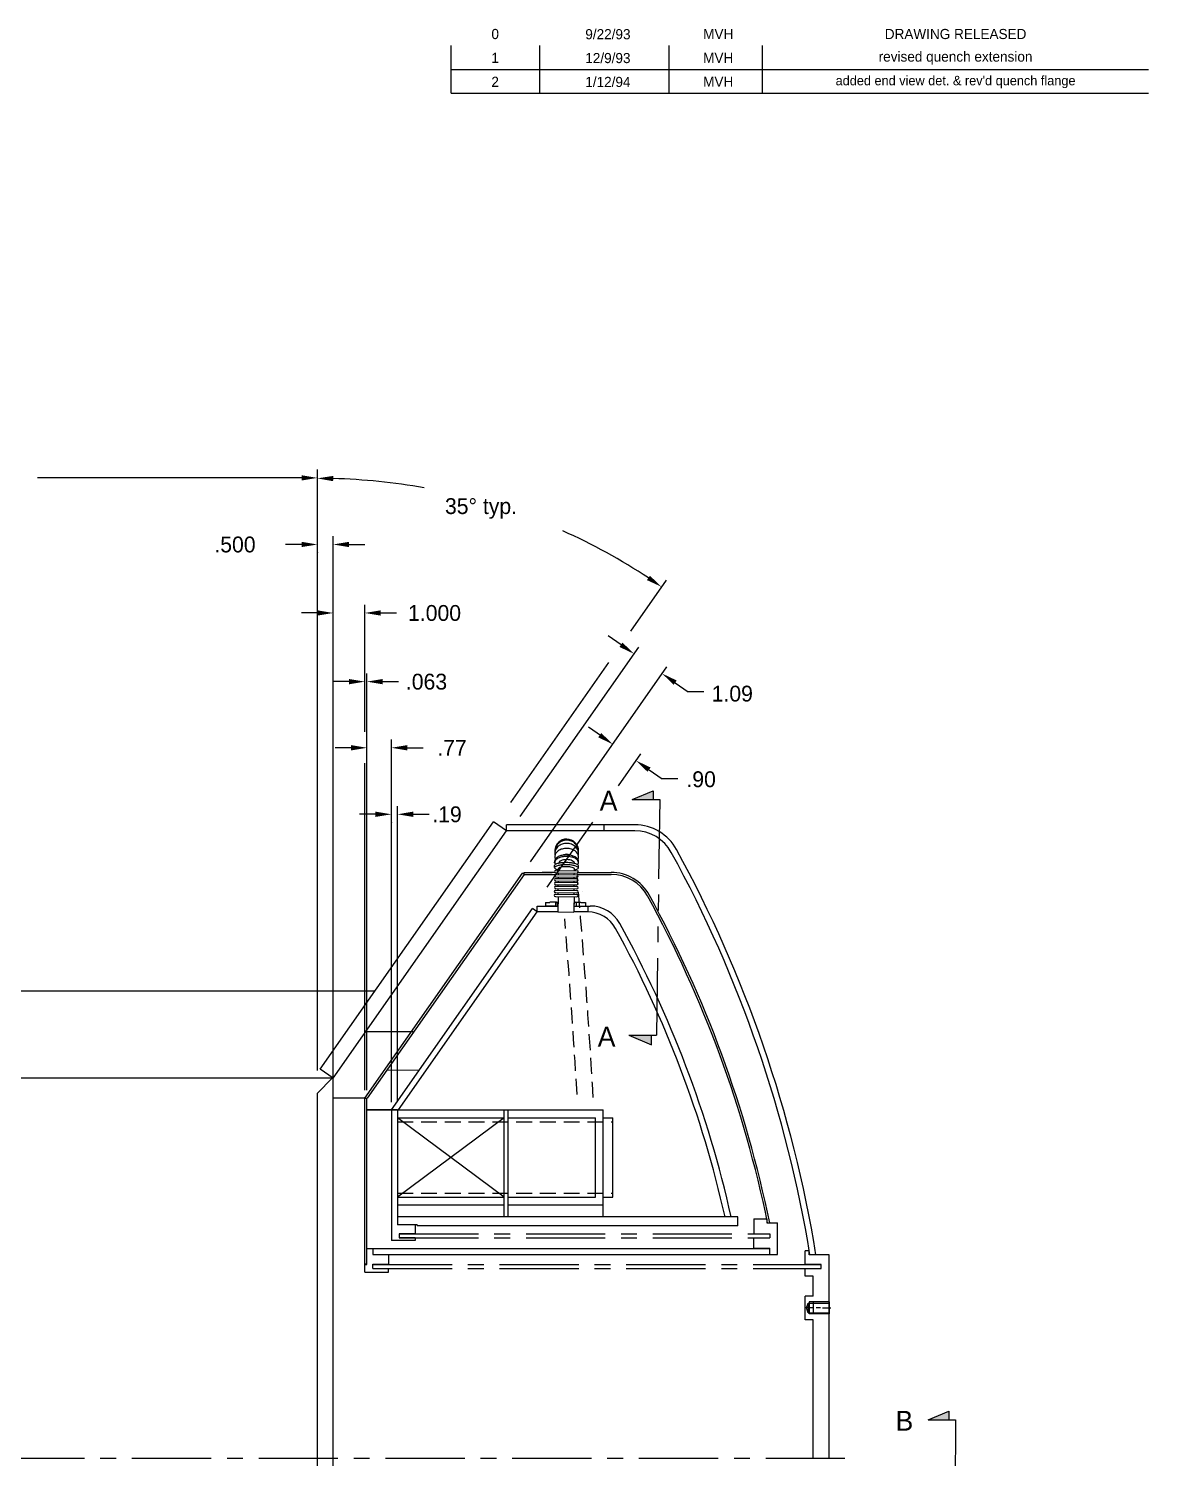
# Model space of a CAD drawing. Extents: x 3 to 138, y 0 to 89.
# Drawn here: x 102.66 to 138, y 43.9 to 89.04 of the extents above; entities that cross this region are included whole.
import ezdxf
from ezdxf.enums import TextEntityAlignment as Align

# ---------------------------------------------------------------- set-up
doc = ezdxf.new("R2010")
doc.units = 0
doc.header["$LTSCALE"] = 2
doc.header["$MEASUREMENT"] = 0
for name, pattern in [('CENTER', [2, 1.25, -0.25, 0.25, -0.25]), ('HIDDEN', [0.375, 0.25, -0.125]), ('PHANTOM', [2.5, 1.25, -0.25, 0.25, -0.25, 0.25, -0.25])]:
    doc.linetypes.add(name, pattern=pattern)
for name, color, linetype in [('CEN', 12, 'CENTER'), ('CUT', 10, 'PHANTOM'), ('DIM', 8, 'CONTINUOUS'), ('DWG', 13, 'CONTINUOUS'), ('HID', 6, 'HIDDEN'), ('TITLE', 5, 'CONTINUOUS')]:
    doc.layers.add(name, color=color, linetype=linetype)

# ---------------------------------------------------------------- blocks, each defined once
blk = doc.blocks.new('T-W12B')
at = {"layer": 'DWG'}
for p, q in [((-0.627, 0.11), (-0.5, 0.11)), ((-0.627, 0.11), (-0.627, 0)), ((-0.627, 0.11), (-0.489, 0.11)), ((-0.489, 0.125), (-0.489, 0.11)), ((-0.283, 0.125), (-0.489, 0.125)), ((-0.313, 0.11), (-0.313, 0)), ((-0.313, 0.11), (-0.283, 0.11)), ((-0.251, 0), (-0.251, 0.078)), ((-0.236, 0.078), (-0.236, 0)), ((0.264, 0.078), (0.264, 0)), ((0.279, 0), (0.264, 0)), ((0.279, 0), (0.279, 0.078)), ((0.311, 0.125), (0.482, 0.125)), ((0.342, 0.11), (0.311, 0.11)), ((0.342, 0.11), (0.342, 0)), ((0.482, 0.125), (0.482, 0.11)), ((0.482, 0.11), (0.628, 0.11)), ((0.5, 0.11), (0.628, 0.11)), ((0.628, 0.11), (0.628, 0)), ((-0.313, 0), (-0.627, 0)), ((-0.251, 0), (-0.236, 0)), ((0.342, 0), (0.628, 0))]:
    blk.add_line(p, q, dxfattribs=at)
for centre, radius, start, end in [((-0.283, 0.078), 0.047, 0, 90), ((-0.283, 0.078), 0.032, 0, 90), ((0.311, 0.078), 0.047, 90, 180), ((0.311, 0.078), 0.032, 90, 180)]:
    blk.add_arc(centre, radius, start, end, dxfattribs=at)
blk = doc.blocks.new('BEL-5A')
at = {"layer": 'DWG'}
for p, q in [((-0.376, 1.542), (-0.376, 1.612)), ((-0.375, 1.394), (-0.375, 1.464)), ((-0.249, 1.3), (-0.249, 1.371)), ((0.249, 1.3), (0.249, 1.371)), ((0.375, 1.542), (0.375, 1.612)), ((0.375, 1.394), (0.375, 1.464)), ((-0.337, 1.307), (0.338, 1.307)), ((-0.337, 1.232), (0.338, 1.232)), ((-0.337, 1.182), (0.338, 1.182)), ((-0.337, 1.107), (0.338, 1.107)), ((-0.337, 1.057), (0.338, 1.057)), ((-0.337, 0.982), (0.338, 0.982)), ((-0.337, 0.932), (0.338, 0.932)), ((-0.25, 1.182), (-0.25, 1.232)), ((-0.25, 1.057), (-0.25, 1.107)), ((-0.25, 0.932), (-0.25, 0.982)), ((0.25, 1.182), (0.25, 1.232)), ((0.25, 1.057), (0.25, 1.107)), ((0.25, 0.932), (0.25, 0.982)), ((-0.337, 0.857), (0.338, 0.857)), ((-0.337, 0.807), (0.338, 0.807)), ((-0.337, 0.732), (0.338, 0.732)), ((-0.337, 0.682), (0.338, 0.682)), ((-0.337, 0.607), (0.338, 0.607)), ((-0.337, 0.557), (0.338, 0.557)), ((-0.337, 0.482), (0.338, 0.482)), ((-0.25, 0.807), (-0.25, 0.857)), ((-0.25, 0.682), (-0.25, 0.732)), ((-0.25, 0.557), (-0.25, 0.607)), ((-0.25, 0.482), (-0.25, 0)), ((0.25, 0.807), (0.25, 0.857)), ((0.25, 0.682), (0.25, 0.732)), ((0.25, 0.557), (0.25, 0.607)), ((0.25, 0.482), (0.25, 0)), ((-0.25, 0), (0.25, 0))]:
    blk.add_line(p, q, dxfattribs=at)
for points in [[(0.373, 1.871, 0.12545), (0.347, 2.042, 0.099734), (0.265, 2.16, 0.097173), (0.144, 2.238, 0.095436), (0, 2.266, 0.095436), (-0.144, 2.238, 0.097173), (-0.265, 2.16, 0.099734), (-0.347, 2.042, 0.12545), (-0.373, 1.871, 0.101624)], [(0.37, 1.786, 0.161535), (0.347, 1.963, 0.103098), (0.265, 2.071, 0.092589), (0.146, 2.14, 0.086319), (0, 2.166, 0.086319), (-0.146, 2.14, 0.092589), (-0.265, 2.071, 0.103098), (-0.347, 1.963, 0.161535), (-0.37, 1.786, 0.111998)], [(0.359, 1.666, 0.239113), (0.349, 1.838, 0.106756), (0.265, 1.929, 0.082828), (0.149, 1.986, 0.071352), (0, 2.007, 0.071352), (-0.149, 1.986, 0.082828), (-0.265, 1.929, 0.106756), (-0.349, 1.838, 0.239113), (-0.359, 1.666, 0.133256)], [(0.151, 1.784, 0.054063), (0.099, 1.806, 0.071352), (0, 1.82, 0.071352), (-0.099, 1.806, 0.054063), (-0.151, 1.784, 0.106756)], [(0.372, 1.588, 0.238623), (0.352, 1.676, 0.104203), (0.265, 1.745, 0.064948), (0.152, 1.784, 0.051099), (0, 1.8, 0.051099), (-0.152, 1.784, 0.064948), (-0.265, 1.745, 0.104203), (-0.352, 1.676, 0.238623), (-0.372, 1.588, 0.174705)], [(0.348, 1.496, 0.376313), (0.352, 1.627, 0.104203), (0.265, 1.697, 0.064948), (0.152, 1.736, 0.051099), (0, 1.751, 0.051099), (-0.152, 1.736, 0.064948), (-0.265, 1.697, 0.104203), (-0.352, 1.627, 0.376313), (-0.348, 1.496, 0.174705)], [(0.375, 1.462, 0.258622), (0.359, 1.49, 0.076455), (0.265, 1.53, 0.036632), (0.154, 1.55, 0.026706), (0, 1.559, 0.026706), (-0.154, 1.55, 0.036632), (-0.265, 1.53, 0.076455), (-0.359, 1.49, 0.258622), (-0.375, 1.462, 0.258622)], [(0.375, 1.392, 0.258622), (0.359, 1.42, 0.076455), (0.265, 1.46, 0.036632), (0.154, 1.481, 0.026706), (0, 1.489, 0.026706), (-0.154, 1.481, 0.036632), (-0.265, 1.46, 0.076455), (-0.359, 1.42, 0.258622), (-0.375, 1.392, 0.258622)], [(-0.249, 1.319, -0.005405), (-0.265, 1.323, -0.076455), (-0.359, 1.364, -0.258622), (-0.375, 1.392, -0.258622)], [(0.25, 1.528, 0.174705), (0.235, 1.571, 0.104203), (0.177, 1.617, 0.064948), (0.101, 1.643, 0.051099), (0, 1.653, 0.051099), (-0.101, 1.643, 0.064948), (-0.177, 1.617, 0.104203), (-0.235, 1.571, 0.174705), (-0.25, 1.528, 0.174705)], [(0.25, 1.365, 0.258622), (0.24, 1.383, 0.076455), (0.177, 1.41, 0.036632), (0.103, 1.424, 0.026706), (0, 1.429, 0.026706), (-0.103, 1.424, 0.036632), (-0.177, 1.41, 0.076455), (-0.24, 1.383, 0.258622), (-0.25, 1.365, 0.258622)], [(0.375, 1.392, -0.258622), (0.359, 1.364, -0.076455), (0.265, 1.323, -0.005405), (0.249, 1.319, -0.026706)]]:
    blk.add_lwpolyline(points, format="xyb", dxfattribs=at)
for centre, radius, start, end in [((-0.001, 1.925), 0.375, 0, 180), ((-0.337, 1.269), 0.0375, 90, 270), ((-0.337, 1.144), 0.0375, 90, 270), ((-0.337, 1.019), 0.0375, 90, 270), ((-0.337, 0.894), 0.0375, 90, 270), ((0.338, 1.269), 0.0375, 270, 90), ((0.338, 1.144), 0.0375, 270, 90), ((0.338, 1.019), 0.0375, 270, 90), ((0.338, 0.894), 0.0375, 270, 90), ((-0.337, 0.769), 0.0375, 90, 270), ((-0.337, 0.644), 0.0375, 90, 270), ((-0.337, 0.519), 0.0375, 90, 270), ((0.338, 0.769), 0.0375, 270, 90), ((0.338, 0.644), 0.0375, 270, 90), ((0.338, 0.519), 0.0375, 270, 90)]:
    blk.add_arc(centre, radius, start, end, dxfattribs=at)

msp = doc.modelspace()

# ---------------------------------------------------------------- linework, layer by layer
at = {"layer": 'CEN'}
for p, q in [((114.357, 50.987), (126.047, 50.987)), ((114.357, 50.862), (126.047, 50.862)), ((126.047, 50.987), (126.047, 50.862)), ((113.522, 49.899), (113.522, 50.024)), ((113.522, 50.024), (127.672, 50.024)), ((113.522, 49.899), (127.672, 49.899)), ((127.672, 49.899), (127.672, 50.024)), ((127.445, 48.649), (127.142, 48.649)), ((127.647, 48.649), (127.512, 48.649)), ((127.715, 48.649), (127.972, 48.649)), ((128.422, 43.899), (66.922, 43.899))]:
    msp.add_line(p, q, dxfattribs=at)
at = {"layer": 'CUT'}
for p, q in [((121.71, 64.695), (122.37, 64.972)), ((121.71, 64.695), (122.576, 64.695)), ((122.37, 64.972), (122.37, 64.695)), ((122.576, 64.695), (122.475, 57.256)), ((121.6, 57.256), (122.321, 56.953)), ((121.6, 57.256), (122.475, 57.256)), ((122.321, 56.953), (122.321, 57.256)), ((131.046, 45.116), (131.705, 45.394)), ((131.705, 45.394), (131.705, 45.116)), ((131.046, 45.116), (131.911, 45.116)), ((131.911, 45.116), (131.811, 21.948))]:
    msp.add_line(p, q, dxfattribs=at)
for points in [[(121.71, 64.695), (122.37, 64.972), (122.37, 64.695)], [(121.6, 57.256), (122.321, 57.256), (122.321, 56.953)], [(131.046, 45.116), (131.705, 45.394), (131.705, 45.116)]]:
    msp.add_solid(points, dxfattribs=at)
at = {"layer": 'DIM'}
for p, q in [((115.999, 86.992), (115.999, 88.499)), ((118.794, 86.992), (118.794, 88.499)), ((122.877, 86.992), (122.877, 88.499)), ((125.823, 86.992), (125.823, 88.499)), ((115.999, 87.746), (137.999, 87.746)), ((115.999, 86.992), (137.999, 86.992)), ((111.772, 56.149), (111.772, 75.112)), ((111.272, 74.852), (102.939, 74.852)), ((111.272, 72.75), (110.772, 72.75)), ((112.272, 55.86), (112.272, 73.01)), ((112.772, 72.75), (113.272, 72.75)), ((111.772, 72.5), (111.772, 72.49)), ((122.784, 71.625), (121.653, 70.01)), ((111.772, 70.588), (111.272, 70.588)), ((112.272, 70.701), (112.272, 70.848)), ((113.272, 66.839), (113.272, 70.848)), ((113.772, 70.588), (114.272, 70.588)), ((118.169, 64.163), (121.913, 69.511)), ((121.355, 69.584), (120.945, 69.871)), ((113.335, 55.524), (113.335, 68.68)), ((120.963, 69.024), (117.867, 64.603)), ((118.494, 62.732), (122.804, 68.887)), ((112.772, 68.42), (112.272, 68.42)), ((113.835, 68.42), (114.335, 68.42)), ((123.065, 68.387), (123.474, 68.101)), ((123.974, 68.101), (123.474, 68.101)), ((120.735, 66.695), (120.326, 66.981)), ((114.107, 55.149), (114.107, 66.592)), ((112.835, 66.332), (112.335, 66.332)), ((114.607, 66.332), (115.107, 66.332)), ((121.275, 65.136), (121.979, 66.141)), ((113.272, 55.524), (113.272, 65.842)), ((122.239, 65.641), (122.649, 65.355)), ((123.149, 65.355), (122.649, 65.355)), ((113.607, 64.232), (113.107, 64.232)), ((114.297, 55.149), (114.297, 64.492)), ((114.797, 64.232), (115.297, 64.232)), ((114.107, 63.982), (114.107, 63.972)), ((119.029, 61.927), (120.468, 63.984)), ((113.335, 54.899), (114.107, 54.899)), ((117.672, 52.149), (114.297, 54.649)), ((117.672, 54.649), (114.297, 52.149))]:
    msp.add_line(p, q, dxfattribs=at)
for start, end in [(79.7604, 88.4872), (56.5128, 65.863)]:
    msp.add_arc((111.772, 55.899), 18.938, start, end, dxfattribs=at)
for points in [[(111.272, 74.769), (111.272, 74.935), (111.772, 74.852)], [(112.271, 74.747), (112.273, 74.914), (111.772, 74.837)], [(111.272, 72.667), (111.272, 72.834), (111.772, 72.75)], [(112.772, 72.667), (112.772, 72.834), (112.272, 72.75)], [(122.174, 71.625), (122.268, 71.763), (122.635, 71.412)], [(111.772, 70.505), (111.772, 70.672), (112.272, 70.588)], [(113.772, 70.505), (113.772, 70.672), (113.272, 70.588)], [(121.307, 69.516), (121.403, 69.653), (121.764, 69.298)], [(123.017, 68.319), (123.112, 68.456), (122.655, 68.674)], [(112.772, 68.336), (112.772, 68.503), (113.272, 68.42)], [(113.835, 68.336), (113.835, 68.503), (113.335, 68.42)], [(112.835, 66.249), (112.835, 66.416), (113.335, 66.332)], [(114.607, 66.249), (114.607, 66.416), (114.107, 66.332)], [(120.636, 66.662), (120.732, 66.799), (121.093, 66.444)], [(122.192, 65.573), (122.287, 65.71), (121.83, 65.928)], [(113.607, 64.149), (113.607, 64.316), (114.107, 64.232)], [(114.797, 64.149), (114.797, 64.316), (114.297, 64.232)]]:
    msp.add_solid(points, dxfattribs=at)
at = {"layer": 'DWG'}
for p, q in [((111.863, 56.186), (117.333, 63.999)), ((112.272, 55.899), (117.743, 63.712)), ((117.743, 63.712), (117.333, 63.999)), ((120.808, 63.899), (117.743, 63.899)), ((117.743, 63.712), (117.743, 63.899)), ((120.808, 63.712), (117.743, 63.712)), ((121.792, 63.899), (120.808, 63.899)), ((120.808, 63.899), (120.808, 63.712)), ((121.792, 63.712), (120.808, 63.712)), ((113.272, 55.274), (118.242, 62.372)), ((113.272, 55.274), (118.242, 62.372)), ((118.294, 62.336), (113.349, 55.274)), ((118.294, 62.336), (113.349, 55.274)), ((118.294, 62.336), (118.242, 62.372)), ((118.294, 62.336), (118.242, 62.372)), ((118.294, 62.336), (118.294, 62.399)), ((118.294, 62.399), (119.181, 62.399)), ((118.294, 62.336), (118.294, 62.399)), ((118.294, 62.336), (119.261, 62.336)), ((119.257, 62.399), (118.864, 62.399)), ((119.972, 62.336), (121.041, 62.336)), ((119.976, 62.399), (121.041, 62.399)), ((114.107, 54.899), (118.559, 61.257)), ((114.107, 54.899), (118.559, 61.257)), ((114.337, 54.899), (118.713, 61.149)), ((114.337, 54.899), (118.713, 61.149)), ((118.713, 61.149), (118.559, 61.257)), ((118.713, 61.149), (118.559, 61.257)), ((118.713, 61.149), (118.713, 61.337)), ((118.713, 61.149), (118.713, 61.337)), ((118.713, 61.337), (119.366, 61.337)), ((119.366, 61.149), (118.713, 61.149)), ((119.867, 61.337), (120.384, 61.337)), ((120.31, 61.149), (119.867, 61.149)), ((120.313, 61.337), (120.313, 61.149)), ((89.949, 58.66), (113.595, 58.66)), ((113.309, 57.38), (114.746, 57.38)), ((114.753, 57.389), (114.805, 57.353)), ((112.272, 55.899), (111.863, 56.186)), ((114.986, 56.154), (113.962, 56.149)), ((111.772, 55.899), (91.302, 55.899)), ((112.272, 55.899), (111.772, 55.899)), ((112.242, 55.899), (111.772, 55.429)), ((112.272, 55.899), (112.242, 55.899)), ((112.272, 31.899), (112.272, 55.899)), ((111.772, 32.369), (111.772, 55.429)), ((113.272, 55.274), (112.272, 55.274)), ((113.272, 55.274), (113.349, 55.274)), ((113.272, 50.029), (113.272, 55.274)), ((113.272, 55.274), (113.335, 55.274)), ((113.272, 55.274), (113.335, 55.274)), ((113.272, 55.274), (113.349, 55.274)), ((113.272, 55.274), (113.335, 55.274)), ((113.272, 55.274), (113.349, 55.274)), ((113.335, 50.029), (113.335, 55.274)), ((114.107, 54.899), (113.335, 54.899)), ((114.297, 54.899), (114.107, 54.899)), ((114.107, 54.899), (114.107, 50.774)), ((114.107, 54.899), (114.337, 54.899)), ((114.297, 54.899), (114.107, 54.899)), ((114.107, 54.899), (114.337, 54.899)), ((114.297, 54.899), (114.107, 54.899)), ((114.297, 54.899), (114.297, 51.269)), ((114.297, 54.899), (120.797, 54.899)), ((114.297, 54.649), (117.672, 54.649)), ((117.672, 51.524), (117.672, 54.899)), ((117.797, 51.524), (117.797, 54.899)), ((117.797, 54.649), (120.547, 54.649)), ((120.547, 52.149), (120.547, 54.649)), ((120.797, 51.524), (120.797, 54.899)), ((120.797, 54.649), (121.097, 54.649)), ((121.097, 52.149), (121.097, 54.649)), ((114.297, 52.149), (117.672, 52.149)), ((117.797, 52.149), (120.547, 52.149)), ((120.797, 52.149), (121.097, 52.149)), ((114.297, 51.899), (117.672, 51.899)), ((125.047, 51.524), (114.297, 51.524)), ((117.797, 51.899), (120.797, 51.899)), ((125.047, 51.242), (125.047, 51.524)), ((125.547, 51.464), (125.956, 51.464)), ((125.547, 51.464), (125.547, 50.992)), ((125.956, 51.464), (125.956, 51.334)), ((114.927, 51.274), (114.297, 51.274)), ((114.857, 51.269), (114.297, 51.269)), ((114.857, 51.269), (114.857, 50.992)), ((114.927, 51.274), (114.927, 51.242)), ((125.047, 51.242), (114.927, 51.242)), ((125.956, 51.334), (126.297, 51.334)), ((126.297, 50.334), (126.297, 51.334)), ((114.857, 50.774), (114.107, 50.774)), ((114.357, 50.992), (114.357, 50.857)), ((114.857, 50.992), (114.357, 50.992)), ((114.857, 50.857), (114.357, 50.857)), ((114.857, 50.857), (114.857, 50.774)), ((125.547, 50.992), (126.047, 50.992)), ((125.547, 50.857), (126.047, 50.857)), ((125.547, 50.532), (125.547, 50.857)), ((126.047, 50.992), (126.047, 50.857)), ((113.335, 50.524), (113.522, 50.524)), ((113.335, 50.024), (113.335, 50.524)), ((113.522, 50.524), (113.522, 50.332)), ((113.522, 50.524), (126.047, 50.524)), ((113.522, 50.334), (126.047, 50.334)), ((113.522, 50.332), (114.022, 50.332)), ((114.022, 50.332), (114.022, 50.029)), ((125.547, 50.532), (126.047, 50.532)), ((126.047, 50.334), (126.047, 50.532)), ((126.047, 50.334), (126.297, 50.334)), ((127.172, 50.032), (127.172, 50.452)), ((127.297, 50.452), (127.172, 50.452)), ((127.297, 50.327), (127.297, 50.452)), ((127.922, 50.327), (127.297, 50.327)), ((127.922, 43.899), (127.922, 50.327)), ((113.335, 50.029), (113.272, 50.029)), ((113.272, 49.774), (113.272, 50.024)), ((113.272, 50.024), (113.335, 50.024)), ((113.272, 49.774), (114.022, 49.774)), ((113.522, 49.894), (113.522, 50.029)), ((113.522, 50.029), (114.022, 50.029)), ((113.522, 49.894), (114.022, 49.894)), ((114.022, 49.774), (114.022, 49.894)), ((127.172, 50.032), (127.672, 50.032)), ((127.172, 49.891), (127.672, 49.891)), ((127.172, 49.649), (127.172, 49.891)), ((127.422, 49.649), (127.172, 49.649)), ((127.422, 49.024), (127.422, 49.649)), ((127.422, 49.024), (127.172, 49.024)), ((127.172, 48.274), (127.172, 49.024)), ((127.213, 48.649), (127.261, 48.8)), ((127.261, 48.8), (127.297, 48.8)), ((127.261, 48.8), (127.261, 48.499)), ((127.922, 48.837), (127.297, 48.837)), ((127.297, 48.837), (127.297, 48.8)), ((127.297, 48.8), (127.922, 48.8)), ((127.297, 48.8), (127.297, 48.499)), ((127.922, 48.837), (127.922, 48.462)), ((127.261, 48.499), (127.213, 48.649)), ((127.261, 48.499), (127.297, 48.499)), ((127.297, 48.499), (127.922, 48.499)), ((127.297, 48.499), (127.297, 48.462)), ((127.922, 48.462), (127.297, 48.462)), ((127.422, 48.274), (127.172, 48.274)), ((127.422, 43.899), (127.422, 48.274))]:
    msp.add_line(p, q, dxfattribs=at)
for centre, radius, start, end in [((121.792, 62.399), 1.5, 28.7193, 90), ((121.792, 62.4), 1.312, 28.7198, 90), ((88.028, 43.899), 39.812, 9.2907, 28.7198), ((88.028, 43.899), 40, 9.2468, 28.7193), ((121.041, 61.024), 1.375, 28.7312, 90), ((121.041, 61.024), 1.312, 28.7312, 90), ((119.474, 61.428), 0.75, 29.08482720706556, 29.08484668058324), ((89.802, 43.899), 36.937, 11.6123, 28.7312), ((89.802, 43.899), 37, 11.5923, 28.7312), ((120.31, 60.149), 1, 28.8398, 90), ((120.384, 60.274), 1.063, 28.9651, 90), ((90.801, 43.899), 34.687, 12.6985, 28.8398), ((90.801, 43.899), 34.875, 12.6289, 28.9651)]:
    msp.add_arc(centre, radius, start, end, dxfattribs=at)
at = {"layer": 'HID'}
for p, q in [((114.297, 54.524), (121.097, 54.524)), ((114.297, 52.274), (121.097, 52.274)), ((127.922, 48.837), (127.422, 48.837)), ((127.422, 48.837), (127.422, 48.812)), ((127.422, 48.812), (127.422, 48.486)), ((127.422, 48.486), (127.422, 48.462)), ((127.922, 48.462), (127.422, 48.462))]:
    msp.add_line(p, q, dxfattribs=at)
for centre, radius, start, end in [((-112.304, 41.845), 233.171, 3.30602, 5.02932), ((-113.901, 41.684), 234.271, 3.35328, 4.71405)]:
    msp.add_arc(centre, radius, start, end, dxfattribs=at)

# ---------------------------------------------------------------- block references
at = {"layer": 'DIM', "rotation": 359.9995345329148}
msp.add_blockref('T-W12B', (119.602, 61.337), dxfattribs=at)
at = {"layer": 'DWG', "rotation": 359.224}
msp.add_blockref('BEL-5A', (119.616, 61.149), dxfattribs=at)

# ---------------------------------------------------------------- texts
at = {"layer": 'CUT'}
for s, p in [('A', (120.963, 64.352)), ('A', (120.9, 56.902)), ('B', (130.299, 44.774))]:
    msp.add_text(s, height=0.625, dxfattribs=at).set_placement(p, align=Align.CENTER)
at = {"layer": 'DIM'}
for s, p in [('35%%d typ.', (115.8, 73.711)), ('.500', (108.522, 72.5)), ('1.000', (114.634, 70.338)), ('.063', (114.566, 68.17)), ('1.09', (124.216, 67.792)), ('.77', (115.556, 66.082)), ('.90', (123.419, 65.089)), ('.19', (115.399, 63.982))]:
    msp.add_text(s, height=0.5, dxfattribs=at).set_placement(p)
at = {"layer": 'TITLE'}
for s, height, p in [('0', 0.32, (117.385, 88.865)), ('9/22/93', 0.32, (120.942, 88.865)), ('MVH', 0.32, (124.423, 88.865)), ('DRAWING RELEASED', 0.32, (131.914, 88.865)), ('1', 0.32, (117.383, 88.112)), ('12/9/93', 0.32, (120.941, 88.112)), ('MVH', 0.32, (124.422, 88.112)), ('revised quench extension', 0.32, (131.913, 88.112)), ('2', 0.32, (117.383, 87.358)), ('1/12/94', 0.32, (120.941, 87.358)), ('MVH', 0.32, (124.422, 87.358)), ("added end view det. & rev'd quench flange", 0.3, (131.913, 87.358))]:
    msp.add_text(s, height=height, dxfattribs=at).set_placement(p, align=Align.MIDDLE)

doc.saveas('drawing.dxf')
